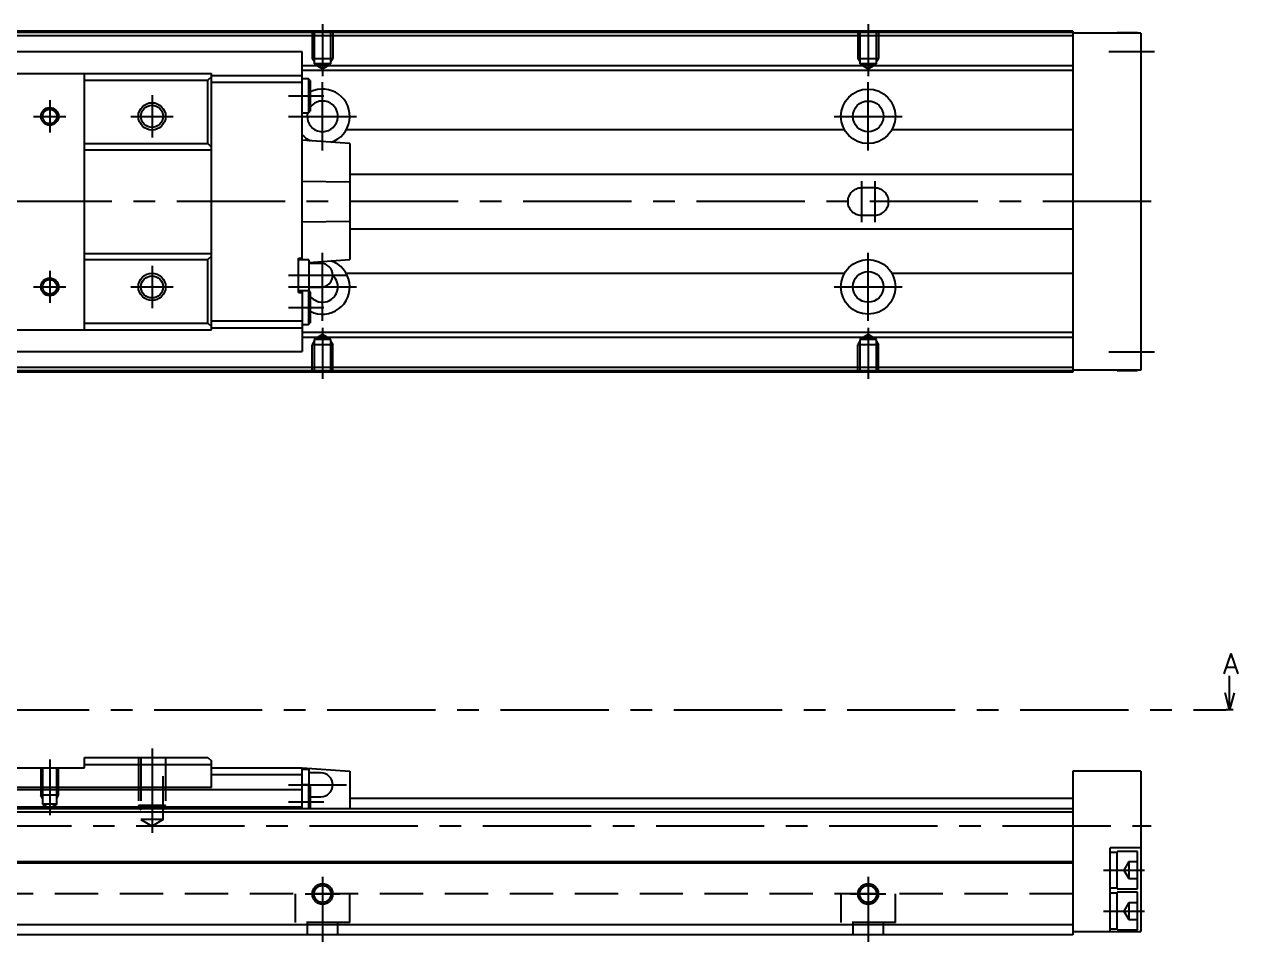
# Model space of a CAD drawing. Extents: x -2 to 568, y -8 to 266.
# Drawn here: x 389.8 to 567.7, y 9 to 143.5 of the extents above; entities that cross this region are included whole.
import ezdxf

# ---------------------------------------------------------------- set-up
doc = ezdxf.new("R2010")
doc.units = 0
doc.header["$LTSCALE"] = 0.5
doc.linetypes.add('CENTER', pattern=[50.8, 31.75, -6.35, 6.35, -6.35])
doc.linetypes.add('DASHED', pattern=[19.05, 12.7, -6.35])
for name, color, linetype in [('MSM_CENTER', 1, 'CENTER'), ('MSM_CONTINUOUS', 7, 'CONTINUOUS'), ('MSM_DASHED', 4, 'DASHED'), ('MSM_NARROW', 5, 'CONTINUOUS'), ('MSM_PART_NUMBER', 7, 'CONTINUOUS')]:
    doc.layers.add(name, color=color, linetype=linetype)
doc.styles.get("Standard").update_dxf_attribs({"font": 'txt.shx', "height": 3, "bigfont": 'bigfont.shx'})

msp = doc.modelspace()

# ---------------------------------------------------------------- linework, layer by layer
at = {"layer": 'MSM_CENTER'}
for p, q in [((433.55, 143.5), (433.55, 135.87)), ((513.55, 143.5), (513.55, 135.87)), ((548.85, 139.5), (555.55, 139.5)), ((433.55, 125), (433.55, 135)), ((513.55, 125), (513.55, 135)), ((393.55, 132.37), (393.55, 127.64)), ((408.55, 133.1), (408.55, 126.9)), ((428.55, 133), (433.75, 133)), ((391.19, 130), (395.92, 130)), ((405.45, 130), (411.65, 130)), ((428.55, 130), (438.55, 130)), ((508.55, 130), (518.55, 130)), ((512.55, 120.5), (512.55, 114.5)), ((514.55, 120.5), (514.55, 114.5)), ((555.05, 117.5), (200.05, 117.5)), ((433.55, 100), (433.55, 110)), ((513.55, 100), (513.55, 110)), ((393.55, 107.37), (393.55, 102.64)), ((408.55, 108.1), (408.55, 101.9)), ((391.19, 105), (395.92, 105)), ((405.45, 105), (411.65, 105)), ((428.55, 106.7), (437.05, 106.7)), ((428.55, 105), (438.55, 105)), ((508.55, 105), (518.55, 105)), ((428.55, 102), (433.75, 102)), ((433.55, 99.01), (433.55, 91.5)), ((513.55, 99.01), (513.55, 91.5)), ((548.85, 95.5), (555.55, 95.5)), ((231.05, 43), (566.05, 43)), ((393.55, 35.7), (393.55, 27.54)), ((408.55, 37.35), (408.55, 24.96)), ((428.55, 32), (437.05, 32)), ((428.55, 29.5), (433.75, 29.5)), ((203.05, 26), (555.05, 26)), ((433.55, 18.5), (433.55, 9)), ((513.55, 18.5), (513.55, 9)), ((548.05, 19.5), (554.05, 19.5)), ((431.02, 16), (436.09, 16)), ((510.98, 16), (516.13, 16)), ((548.05, 13.5), (554.05, 13.5))]:
    msp.add_line(p, q, dxfattribs=at)
at = {"layer": 'MSM_CONTINUOUS'}
for p, q in [((543.55, 142.5), (243.55, 142.5)), ((543.55, 142.5), (543.55, 92.5)), ((543.55, 142.3), (243.55, 142.3)), ((543.55, 141.8), (243.55, 141.8)), ((553.55, 142.2), (543.55, 142.2)), ((550.05, 142.2), (550.05, 142.25)), ((553.05, 142.25), (550.05, 142.25)), ((553.05, 142.2), (553.05, 142.25)), ((553.55, 142.2), (553.55, 92.8)), ((430.55, 139.45), (356.55, 139.45)), ((430.55, 108.95), (430.55, 139.45)), ((543.55, 137.4), (430.55, 137.4)), ((369.85, 136.3), (417.25, 136.3)), ((398.65, 98.7), (398.65, 136.3)), ((398.65, 135.3), (416.75, 135.3)), ((417.25, 135.8), (416.75, 135.3)), ((416.75, 126), (416.75, 135.3)), ((417.25, 98.7), (417.25, 136.3)), ((417.25, 136), (430.55, 136)), ((543.55, 136.7), (430.55, 136.7)), ((431.5, 135.5), (430.55, 135.5)), ((431.5, 135.5), (431.5, 130.5)), ((431.75, 135.25), (431.5, 135.5)), ((431.75, 135.25), (431.75, 130.75)), ((417.25, 135), (430.55, 135)), ((430.55, 130.5), (431.5, 130.5)), ((431.5, 130.5), (431.75, 130.75)), ((437.55, 126), (430.55, 126.5)), ((510.07, 128.04), (437.04, 128.04)), ((543.55, 128.04), (517.04, 128.04)), ((398.65, 126), (416.75, 126)), ((398.65, 125.1), (417.25, 125.1)), ((416.75, 126), (417.25, 125.5)), ((437.55, 126), (437.55, 109)), ((543.55, 121.5), (437.55, 121.5)), ((437.55, 120.37), (430.55, 120.46)), ((430.55, 114.54), (437.55, 114.63)), ((437.55, 113.5), (543.55, 113.5)), ((398.65, 109.9), (417.25, 109.9)), ((398.65, 109), (416.75, 109)), ((417.25, 109.5), (416.75, 109)), ((416.75, 99.7), (416.75, 109)), ((430.05, 109.2), (430.55, 109.2)), ((430.05, 104.2), (430.05, 109.2)), ((431.55, 108.95), (430.05, 108.95)), ((431.55, 108.57), (437.55, 109)), ((431.55, 108.95), (431.55, 104.45)), ((433.3, 108.45), (431.55, 108.45)), ((510.07, 106.96), (437.04, 106.96)), ((543.55, 106.96), (517.04, 106.96)), ((430.05, 104.45), (431.55, 104.45)), ((430.05, 104.2), (430.55, 104.2)), ((430.55, 104.45), (430.55, 95.55)), ((431.5, 104.45), (431.5, 99.5)), ((431.55, 104.95), (433.3, 104.95)), ((431.75, 104.25), (431.55, 104.45)), ((431.75, 104.25), (431.75, 99.75)), ((398.65, 99.7), (416.75, 99.7)), ((416.75, 99.7), (417.25, 99.2)), ((417.25, 100), (430.55, 100)), ((431.5, 99.5), (431.75, 99.75)), ((369.85, 98.7), (417.25, 98.7)), ((417.25, 99), (430.55, 99)), ((430.55, 99.5), (431.5, 99.5)), ((543.55, 98.3), (430.55, 98.3)), ((543.55, 97.6), (430.55, 97.6)), ((356.55, 95.55), (430.55, 95.55)), ((543.55, 93.2), (243.55, 93.2)), ((543.55, 92.7), (243.55, 92.7)), ((553.55, 92.8), (543.55, 92.8)), ((550.05, 92.75), (550.05, 92.8)), ((550.05, 92.75), (553.05, 92.75)), ((553.05, 92.75), (553.05, 92.8)), ((543.55, 92.5), (243.55, 92.5)), ((566.55, 43), (566.55, 48)), ((566.55, 43), (565.88, 45.5)), ((567.22, 45.5), (566.55, 43)), ((567.05, 43), (566.05, 43)), ((398.65, 34.5), (398.65, 36)), ((398.65, 36), (416.75, 36)), ((416.75, 36), (417.25, 35.5)), ((388.45, 34.5), (398.65, 34.5)), ((398.65, 35), (417.25, 35)), ((417.25, 31.59), (417.25, 35.5)), ((417.25, 34.5), (430.55, 34.5)), ((430.55, 34.5), (437.55, 34)), ((430.55, 28.5), (430.55, 34.5)), ((431.55, 34.25), (430.55, 34.25)), ((431.55, 34.25), (431.55, 31.95)), ((437.55, 34), (437.55, 28.5)), ((553.55, 34), (543.55, 34)), ((543.55, 34), (543.55, 10)), ((553.55, 34), (553.55, 10.5)), ((417.25, 33.5), (430.55, 33.5)), ((433.3, 33.75), (431.55, 33.75)), ((356.55, 31.3), (430.55, 31.3)), ((417.25, 31.59), (369.85, 31.59)), ((431.5, 32), (430.55, 32)), ((431.75, 31.75), (431.5, 32)), ((431.5, 32), (431.5, 28.5)), ((431.75, 31.75), (431.75, 28.5)), ((431.75, 30.25), (433.3, 30.25)), ((543.55, 28.5), (243.55, 28.5)), ((356.55, 28.8), (430.55, 28.8)), ((543.55, 30), (437.55, 30)), ((543.55, 28), (243.55, 28)), ((549.05, 10.5), (549.05, 22.75)), ((553.55, 22.75), (549.05, 22.75)), ((550.05, 22.1), (549.05, 22.1)), ((550.05, 16.75), (550.05, 22.25)), ((553.05, 22.25), (550.05, 22.25)), ((553.05, 16.75), (553.05, 22.25)), ((543.55, 20.7), (243.55, 20.7)), ((543.55, 20.5), (243.55, 20.5)), ((549.05, 16.9), (550.05, 16.9)), ((550.05, 16.1), (549.05, 16.1)), ((550.05, 16.75), (553.05, 16.75)), ((550.05, 10.75), (550.05, 16.25)), ((553.05, 16.25), (550.05, 16.25)), ((553.05, 10.75), (553.05, 16.25)), ((543.55, 11.5), (243.55, 11.5)), ((549.05, 10.9), (550.05, 10.9)), ((550.05, 10.75), (553.05, 10.75)), ((543.55, 10), (243.55, 10)), ((543.55, 10.5), (553.55, 10.5))]:
    msp.add_line(p, q, dxfattribs=at)
for centre, radius in [((513.55, 130), 4), ((513.55, 130), 2.25), ((393.55, 130), 1.06), ((408.55, 130), 1.62), ((513.55, 105), 4), ((513.55, 105), 2.25), ((393.55, 105), 1.06), ((408.55, 105), 1.62), ((433.55, 16), 1.23), ((513.55, 16), 1.23)]:
    msp.add_circle(centre, radius, dxfattribs=at)
for centre, radius, start, end in [((433.55, 130), 4, 288.0626, 116.7437), ((433.55, 130), 2.25, 167.1604, 143.1301), ((433.55, 130), 4, 221.4096, 243.7662), ((433.55, 105), 4, 243.2563, 71.9374), ((433.3, 106.7), 1.75, 270, 90), ((433.55, 105), 2.25, 216.8699, 48.1948), ((433.3, 32), 1.75, 270, 90)]:
    msp.add_arc(centre, radius, start, end, dxfattribs=at)
at = {"layer": 'MSM_DASHED'}
for p, q in [((432.05, 142.5), (432.05, 138.5)), ((432.32, 142.5), (432.32, 137.7)), ((434.78, 137.7), (434.78, 142.5)), ((435.05, 142.5), (435.05, 138.5)), ((512.05, 142.5), (512.05, 138.5)), ((512.32, 142.5), (512.32, 137.7)), ((514.78, 137.7), (514.78, 142.5)), ((515.05, 142.5), (515.05, 138.5)), ((432.05, 138.5), (435.05, 138.5)), ((432.32, 138.03), (432.05, 138.5)), ((432.32, 137.7), (433.55, 136.99)), ((434.78, 137.7), (432.32, 137.7)), ((433.55, 136.99), (434.78, 137.7)), ((434.78, 138.03), (435.05, 138.5)), ((512.05, 138.5), (515.05, 138.5)), ((512.32, 138.03), (512.05, 138.5)), ((512.32, 137.7), (513.55, 136.99)), ((514.78, 137.7), (512.32, 137.7)), ((513.55, 136.99), (514.78, 137.7)), ((514.78, 138.03), (515.05, 138.5)), ((514.55, 119.5), (512.55, 119.5)), ((512.55, 115.5), (514.55, 115.5)), ((433.55, 98.01), (432.32, 97.3)), ((434.78, 97.3), (433.55, 98.01)), ((513.55, 98.01), (512.32, 97.3)), ((514.78, 97.3), (513.55, 98.01)), ((432.32, 96.97), (432.05, 96.5)), ((432.05, 92.5), (432.05, 96.5)), ((435.05, 96.5), (432.05, 96.5)), ((432.32, 97.3), (432.32, 92.5)), ((434.78, 97.3), (432.32, 97.3)), ((434.78, 92.5), (434.78, 97.3)), ((434.78, 96.97), (435.05, 96.5)), ((435.05, 92.5), (435.05, 96.5)), ((512.32, 96.97), (512.05, 96.5)), ((512.05, 92.5), (512.05, 96.5)), ((515.05, 96.5), (512.05, 96.5)), ((512.32, 97.3), (512.32, 92.5)), ((514.78, 97.3), (512.32, 97.3)), ((514.78, 92.5), (514.78, 97.3)), ((514.78, 96.97), (515.05, 96.5)), ((515.05, 92.5), (515.05, 96.5)), ((406.55, 36), (406.55, 29)), ((406.93, 36), (406.93, 26.9)), ((410.18, 26.9), (410.18, 36)), ((410.55, 36), (410.55, 29)), ((392.25, 34.5), (392.25, 30.5)), ((392.5, 34.5), (392.5, 29.15)), ((394.61, 29.15), (394.61, 34.5)), ((394.85, 30.5), (394.85, 34.5)), ((394.85, 30.5), (392.25, 30.5)), ((392.5, 30.05), (392.25, 30.5)), ((394.61, 30.05), (394.85, 30.5)), ((394.61, 29.15), (392.5, 29.15)), ((392.5, 29.15), (393.55, 28.54)), ((394.61, 29.15), (393.55, 28.54)), ((406.55, 29), (410.55, 29)), ((406.55, 29), (406.93, 28.3)), ((410.18, 28.3), (410.55, 29)), ((410.18, 26.9), (406.93, 26.9)), ((406.93, 26.9), (408.55, 25.96)), ((410.18, 26.9), (408.55, 25.96)), ((551.75, 20.75), (551.03, 19.5)), ((551.75, 20.75), (553.05, 20.75)), ((551.75, 20.75), (551.75, 18.25)), ((551.03, 19.5), (551.75, 18.25)), ((551.75, 19.5), (553.05, 19.5)), ((551.75, 18.25), (553.05, 18.25)), ((543.55, 16), (243.55, 16)), ((429.55, 16), (429.55, 11.8)), ((437.55, 11.8), (437.55, 16)), ((509.55, 16), (509.55, 11.8)), ((517.55, 11.8), (517.55, 16)), ((551.75, 14.75), (551.03, 13.5)), ((551.75, 14.75), (553.05, 14.75)), ((551.75, 14.75), (551.75, 12.25)), ((551.03, 13.5), (551.75, 12.25)), ((551.75, 13.5), (553.05, 13.5)), ((437.55, 11.8), (429.55, 11.8)), ((431.3, 11.8), (431.3, 10)), ((435.8, 10), (435.8, 11.8)), ((517.55, 11.8), (509.55, 11.8)), ((511.3, 11.8), (511.3, 10)), ((515.8, 10), (515.8, 11.8)), ((551.75, 12.25), (553.05, 12.25))]:
    msp.add_line(p, q, dxfattribs=at)
for centre, start, end in [((512.55, 117.5), 90, 270), ((514.55, 117.5), 270, 90)]:
    msp.add_arc(centre, 2, start, end, dxfattribs=at)
at = {"layer": 'MSM_NARROW'}
for centre, radius in [((408.55, 130), 2), ((393.55, 130), 1.3), ((408.55, 105), 2), ((393.55, 105), 1.3), ((433.55, 16), 1.5), ((513.55, 16), 1.5)]:
    msp.add_circle(centre, radius, dxfattribs=at)

# ---------------------------------------------------------------- texts
at = {"layer": 'MSM_PART_NUMBER'}
msp.add_text('A', height=3, dxfattribs=at).set_placement((565.55, 48.25))

doc.saveas('drawing.dxf')
